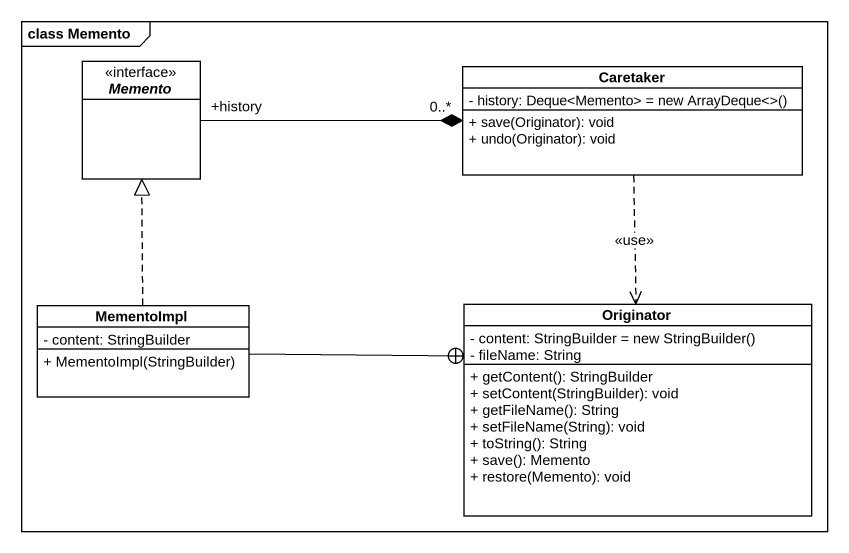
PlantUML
@startuml
mainframe class Memento
hide circle
hide empty members
skinparam classAttributeIconSize 0
interface Memento <<interface>>
class Caretaker {
  {field} - history: Deque<Memento> = new ArrayDeque<>()
  + save(Originator): void
  + undo(Originator): void
}
class MementoImpl {
  - content: StringBuilder
  + MementoImpl(StringBuilder)
}
class Originator {
  {field} - content: StringBuilder = new StringBuilder()
  - fileName: String
  + getContent(): StringBuilder
  + setContent(StringBuilder): void
  + getFileName(): String
  + setFileName(String): void
  + toString(): String
  + save(): Memento
  + restore(Memento): void
}
Memento "+history" -right-* "0..*" Caretaker
Caretaker ..> Originator : <<use>>
MementoImpl .up.|> Memento
MementoImpl -right-+ Originator
@enduml
